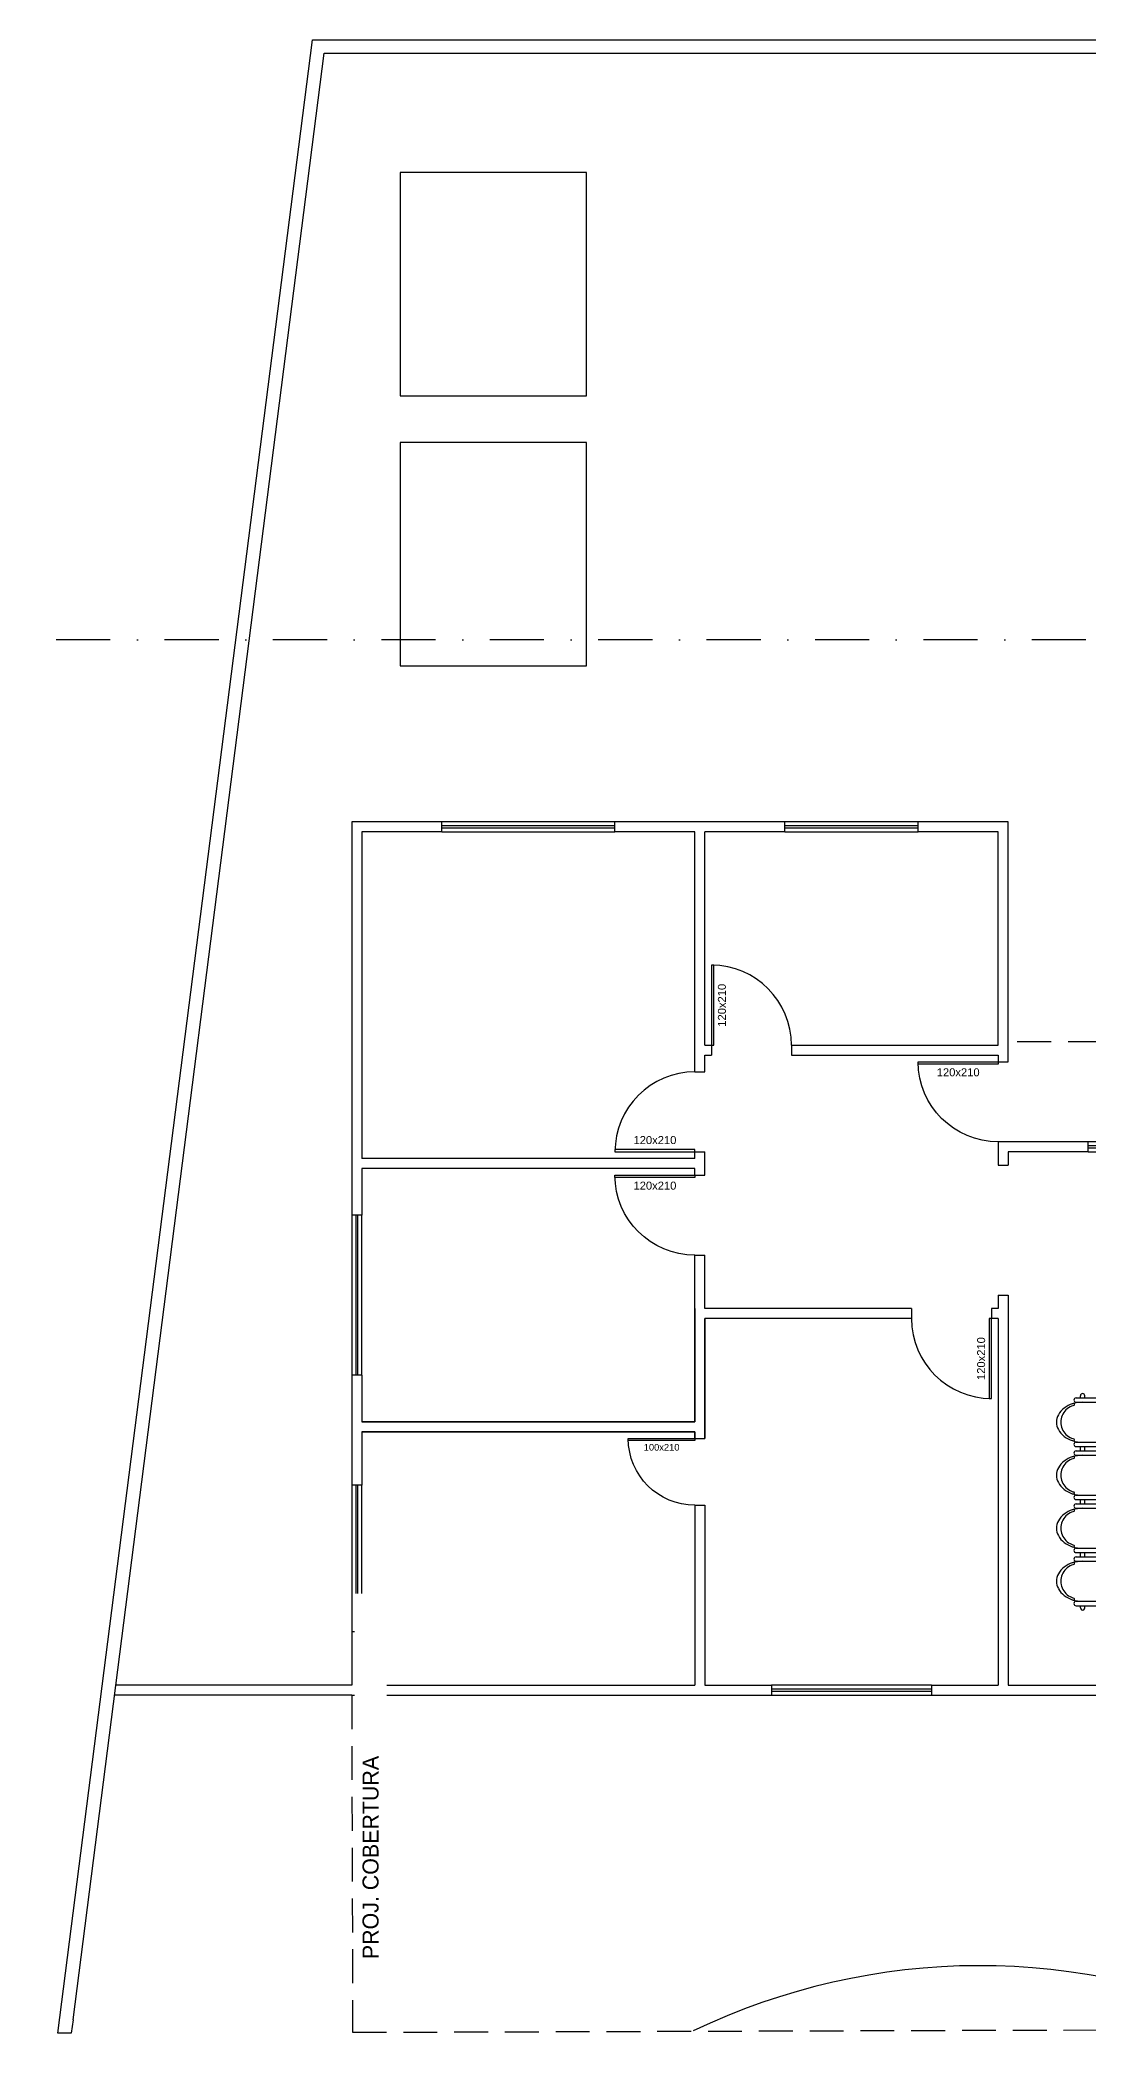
# Model space of a CAD drawing. Header units: centimetres. Extents: x 0 to 1084401, y -139216 to 99734.
# Drawn here: x 900512 to 902085, y 9702 to 12691 of the extents above; entities that cross this region are included whole.
import ezdxf
from ezdxf.enums import TextEntityAlignment as Align

# ---------------------------------------------------------------- set-up
doc = ezdxf.new("R2010")
doc.units = ezdxf.units.CM
doc.header["$LTSCALE"] = 4
doc.linetypes.add('DASHDOT', pattern=[25.4, 12.7, -6.35, 0, -6.35])
doc.linetypes.add('HIDDENX2', pattern=[19.05, 12.7, -6.35])
for name, color, linetype in [('0.1', 1, 'Continuous'), ('0.2', 2, 'Continuous'), ('0.4', 4, 'Continuous'), ('0.6', 6, 'Continuous'), ('02-CONT', 2, 'Continuous'), ('B-CORTE', 4, 'DASHDOT'), ('C-TEXTO-02', 2, 'Continuous')]:
    doc.layers.add(name, color=color, linetype=linetype)
doc.styles.add('2mm 1-50', font='arial.ttf', dxfattribs={"height": 0.1})
doc.styles.add('Símbolos', font='ERASLGHT.TTF')

# ---------------------------------------------------------------- blocks, each defined once
blk = doc.blocks.new('1_00e')
blk.add_lwpolyline([(-28.4, -52.3), (-25.4, -52.3), (-25.4, 47.7), (-28.4, 47.7)], close=True)
at = {"color": 1}
blk.add_arc((-28.4, -52.3), 100, 0, 90, dxfattribs=at)
blk = doc.blocks.new('Cadeira espera 01')
for p, q in [((-243.9, -33), (-243.9, -8)), ((-238.9, -33), (-238.9, -5.5)), ((-233.9, -0.5), (-197.8, -0.5)), ((-192.8, -33), (-192.8, -5.5)), ((-187.8, -33), (-187.8, -8)), ((-187.8, -33), (-187.8, -8)), ((-187.8, -33), (-187.8, -8)), ((-182.8, -33), (-182.8, -8)), ((-177.8, -33), (-177.8, -5.5)), ((-172.8, -0.5), (-136.7, -0.5)), ((-131.7, -33), (-131.7, -5.5)), ((-126.7, -33), (-126.7, -8)), ((-126.7, -33), (-126.7, -8)), ((-121.7, -33), (-121.7, -8)), ((-116.7, -33), (-116.7, -5.5)), ((-111.7, -0.5), (-75.6, -0.5)), ((-70.6, -33), (-70.6, -5.5)), ((-65.6, -33), (-65.6, -8)), ((-65.6, -33), (-65.6, -8)), ((-60.6, -33), (-60.6, -8)), ((-55.6, -33), (-55.6, -5.5)), ((-50.6, -0.5), (-14.5, -0.5)), ((-50.6, -0.5), (-14.5, -0.5)), ((-9.5, -33), (-9.5, -5.5)), ((-4.5, -33), (-4.5, -8)), ((-243.9, -23), (-246.4, -23)), ((-243.9, -28), (-246.4, -28)), ((-182.8, -23), (-187.8, -23)), ((-182.8, -28), (-187.8, -28)), ((-121.7, -23), (-126.7, -23)), ((-121.7, -28), (-126.7, -28)), ((-60.6, -23), (-65.6, -23)), ((-60.6, -28), (-65.6, -28)), ((-2, -23), (-4.5, -23)), ((-2, -28), (-4.5, -28))]:
    blk.add_line(p, q)
for centre, radius, start, end in [((-241.4, -8), 2.5, 0, 180), ((-233.9, -5.5), 5, 90, 180), ((-197.8, -5.5), 5, 0, 90), ((-190.3, -8), 2.5, 0, 180), ((-180.3, -8), 2.5, 0, 180), ((-172.8, -5.5), 5, 90, 180), ((-136.7, -5.5), 5, 0, 90), ((-129.2, -8), 2.5, 0, 180), ((-119.2, -8), 2.5, 0, 180), ((-111.7, -5.5), 5, 90, 180), ((-75.6, -5.5), 5, 0, 90), ((-68.1, -8), 2.5, 0, 180), ((-58.1, -8), 2.5, 0, 180), ((-50.6, -5.5), 5, 90, 180), ((-14.5, -5.5), 5, 0, 90), ((-7, -8), 2.5, 0, 180), ((-246.4, -25.5), 2.5, 90, 270), ((-241.4, -33), 2.5, 180, 0), ((-200, -25.5), 38.9, 180, 197.6531), ((-236.3, -36), 1.14, 15, 197.1871), ((-207.8, -28), 30.8, 197.6531, 217.5349), ((-215.9, -30.5), 20, 195, 202.5), ((-215.9, -30.5), 20, 202.5, 225), ((-215.9, -30.5), 20, 225, 247.5), ((-215.9, -30.5), 20, 292.5, 315), ((-215.9, -30.5), 20, 315, 337.5), ((-224, -28), 30.8, 322.4651, 342.3469), ((-215.9, -30.5), 20, 337.5, 345), ((-195.4, -36), 1.14, 342.8129, 165), ((-231.7, -25.5), 38.9, 342.3469, 0), ((-190.3, -33), 2.5, 180, 0), ((-180.3, -33), 2.5, 180, 0), ((-138.9, -25.5), 38.9, 180, 197.6531), ((-175.2, -36), 1.14, 15, 197.1871), ((-146.7, -28), 30.8, 197.6531, 217.5349), ((-154.8, -30.5), 20, 195, 202.5), ((-154.8, -30.5), 20, 202.5, 225), ((-154.8, -30.5), 20, 225, 247.5), ((-154.8, -30.5), 20, 292.5, 315), ((-154.8, -30.5), 20, 315, 337.5), ((-162.9, -28), 30.8, 322.4651, 342.3469), ((-154.8, -30.5), 20, 337.5, 345), ((-134.3, -36), 1.14, 342.8129, 165), ((-170.6, -25.5), 38.9, 342.3469, 0), ((-129.2, -33), 2.5, 180, 0), ((-119.2, -33), 2.5, 180, 0), ((-77.8, -25.5), 38.9, 180, 197.6531), ((-114.1, -36), 1.14, 15, 197.1871), ((-85.6, -28), 30.8, 197.6531, 217.5349), ((-93.7, -30.5), 20, 195, 202.5), ((-93.7, -30.5), 20, 202.5, 225), ((-93.7, -30.5), 20, 225, 247.5), ((-93.7, -30.5), 20, 292.5, 315), ((-93.7, -30.5), 20, 315, 337.5), ((-101.8, -28), 30.8, 322.4651, 342.3469), ((-93.7, -30.5), 20, 337.5, 345), ((-73.2, -36), 1.14, 342.8129, 165), ((-109.5, -25.5), 38.9, 342.3469, 0), ((-68.1, -33), 2.5, 180, 0), ((-58.1, -33), 2.5, 180, 0), ((-16.7, -25.5), 38.9, 180, 197.6531), ((-53, -36), 1.14, 15, 197.1871), ((-24.5, -28), 30.8, 197.6531, 217.5349), ((-32.6, -30.5), 20, 195, 202.5), ((-32.6, -30.5), 20, 202.5, 225), ((-32.6, -30.5), 20, 225, 247.5), ((-32.6, -30.5), 20, 292.5, 315), ((-32.6, -30.5), 20, 315, 337.5), ((-40.7, -28), 30.8, 322.4651, 342.3469), ((-32.6, -30.5), 20, 337.5, 345), ((-12.1, -36), 1.14, 342.8129, 165), ((-48.4, -25.5), 38.9, 342.3469, 0), ((-7, -33), 2.5, 180, 0), ((-2, -25.5), 2.5, 270, 90), ((-212.7, -31.8), 24.5, 217.5349, 241.6694), ((-215.9, -37.7), 17.9, 241.6694, 270), ((-215.9, -30.5), 20, 247.5, 270), ((-215.9, -30.5), 20, 270, 292.5), ((-215.9, -37.7), 17.9, 270, 298.3306), ((-219, -31.8), 24.5, 298.3306, 322.4651), ((-151.6, -31.8), 24.5, 217.5349, 241.6694), ((-154.8, -37.7), 17.9, 241.6694, 270), ((-154.8, -30.5), 20, 247.5, 270), ((-154.8, -30.5), 20, 270, 292.5), ((-154.8, -37.7), 17.9, 270, 298.3306), ((-157.9, -31.8), 24.5, 298.3306, 322.4651), ((-90.5, -31.8), 24.5, 217.5349, 241.6694), ((-93.7, -37.7), 17.9, 241.6694, 270), ((-93.7, -30.5), 20, 247.5, 270), ((-93.7, -30.5), 20, 270, 292.5), ((-93.7, -37.7), 17.9, 270, 298.3306), ((-96.8, -31.8), 24.5, 298.3306, 322.4651), ((-29.4, -31.8), 24.5, 217.5349, 241.6694), ((-32.6, -37.7), 17.9, 241.6694, 270), ((-32.6, -30.5), 20, 247.5, 270), ((-32.6, -30.5), 20, 270, 292.5), ((-32.6, -37.7), 17.9, 270, 298.3306), ((-35.7, -31.8), 24.5, 298.3306, 322.4651)]:
    blk.add_arc(centre, radius, start, end)

msp = doc.modelspace()

# ---------------------------------------------------------------- linework, layer by layer
at = {"layer": '0.1', "linetype": 'HIDDENX2'}
for points in [[(903634.511, 10225.234), (903634.511, 10375.234), (903019.927, 10375.234), (903019.927, 11188.62), (901964.927, 11188.62)], [(900979.927, 10208.62), (900981.309, 9703.136), (903059.901, 9709.939)]]:
    msp.add_lwpolyline(points, dxfattribs=at)
at = {"layer": '0.1'}
msp.add_arc((901922.169, 8810.126), 992.987, 64.664727, 115.648534, dxfattribs=at)
at = {"layer": '0.2'}
for p, q in [((901374.927, 11518.62), (901114.927, 11518.62)), ((901374.927, 11512.62), (901114.927, 11512.62)), ((901829.927, 11518.62), (901629.927, 11518.62)), ((901829.927, 11512.62), (901629.927, 11512.62)), ((901114.927, 11509.62), (901374.927, 11509.62)), ((901114.927, 11503.62), (901374.927, 11503.62)), ((901629.927, 11509.62), (901829.927, 11509.62)), ((901629.927, 11503.62), (901829.927, 11503.62)), ((902324.927, 11038.62), (902084.927, 11038.62)), ((902324.927, 11032.62), (902084.927, 11032.62)), ((902084.927, 11029.62), (902324.927, 11029.62)), ((902084.927, 11023.62), (902324.927, 11023.62)), ((900979.927, 10928.62), (900979.927, 10688.62)), ((900985.927, 10928.62), (900985.927, 10688.62)), ((900988.927, 10688.62), (900988.927, 10928.62)), ((900994.927, 10688.62), (900994.927, 10928.62)), ((900979.927, 10523.62), (900979.927, 10303.62)), ((900985.927, 10523.62), (900985.927, 10303.62)), ((900988.927, 10303.62), (900988.927, 10523.62)), ((900994.927, 10303.62), (900994.927, 10523.62)), ((901849.927, 10223.62), (901609.927, 10223.62)), ((901849.927, 10217.62), (901609.927, 10217.62)), ((901609.927, 10214.62), (901849.927, 10214.62)), ((901609.927, 10208.62), (901849.927, 10208.62))]:
    msp.add_line(p, q, dxfattribs=at)
for points in [[(901052.419, 12157.757), (901332.419, 12157.757), (901332.419, 12492.757), (901052.419, 12492.757)], [(901052.419, 11752.727), (901332.419, 11752.727), (901332.419, 12087.727), (901052.419, 12087.727)]]:
    msp.add_lwpolyline(points, close=True, dxfattribs=at)
at = {"layer": '0.4'}
msp.add_line((900561.902, 9721.989), (900558.779, 9701.981), dxfattribs=at)
for points in [[(900558.779, 9701.981), (900539.177, 9701.927), (900921.063, 12691.477), (913921.503, 12691.477), (913083.573, 10275.21)], [(900561.902, 9721.989), (900938.67, 12671.477), (913893.398, 12671.477), (913069.34, 10295.21)]]:
    msp.add_lwpolyline(points, dxfattribs=at)
at = {"layer": '0.6'}
for p, q in [((901114.927, 11503.62), (901114.927, 11518.62)), ((901374.927, 11503.62), (901374.927, 11518.62)), ((901629.927, 11503.62), (901629.927, 11518.62)), ((901829.927, 11503.62), (901829.927, 11518.62)), ((901519.927, 11183.62), (901519.927, 11168.62)), ((901639.927, 11183.62), (901639.927, 11168.62)), ((901949.927, 11168.62), (901949.927, 11158.62)), ((901949.927, 11158.62), (901964.927, 11158.62)), ((901964.927, 11158.62), (901964.927, 11168.62)), ((901494.927, 11143.62), (901509.927, 11143.62)), ((902084.927, 11023.62), (902084.927, 11038.62)), ((901494.927, 11023.62), (901509.927, 11023.62)), ((901949.927, 11003.62), (901964.927, 11003.62)), ((901494.927, 10988.62), (901509.927, 10988.62)), ((900994.927, 10928.62), (900979.927, 10928.62)), ((901494.927, 10868.62), (901509.927, 10868.62)), ((901949.927, 10808.62), (901964.927, 10808.62)), ((901819.927, 10788.62), (901819.927, 10773.62)), ((901939.927, 10788.62), (901939.927, 10773.62)), ((900994.927, 10688.62), (900979.927, 10688.62)), ((901494.927, 10593.62), (901509.927, 10593.62)), ((900994.927, 10523.62), (900979.927, 10523.62)), ((901494.927, 10493.62), (901509.927, 10493.62)), ((900994.927, 10303.62), (900979.927, 10303.62)), ((900979.927, 10208.62), (900624.064, 10208.62)), ((900979.927, 10223.62), (900625.981, 10223.62)), ((901609.927, 10223.62), (901609.927, 10208.62)), ((901849.927, 10223.62), (901849.927, 10208.62))]:
    msp.add_line(p, q, dxfattribs=at)
for points in [[(901114.927, 11518.62), (900979.927, 11518.62), (900979.927, 10998.62)], [(901509.927, 11518.62), (901374.927, 11518.62)], [(901629.927, 11518.62), (901494.927, 11518.62)], [(901964.927, 11168.62), (901964.927, 11518.62), (901829.927, 11518.62)], [(901114.927, 11503.62), (900994.927, 11503.62), (900994.927, 11013.62)], [(901494.927, 11143.62), (901494.927, 11503.62), (901374.927, 11503.62)], [(901509.927, 11183.62), (901509.927, 11503.62)], [(901629.927, 11503.62), (901509.927, 11503.62)], [(901639.927, 11183.62), (901949.927, 11183.62), (901949.927, 11503.62), (901829.927, 11503.62)], [(901509.927, 11183.62), (901519.927, 11183.62)], [(901509.927, 11143.62), (901509.927, 11168.62)], [(901509.927, 11168.62), (901519.927, 11168.62)], [(901639.927, 11168.62), (901949.927, 11168.62)], [(902084.927, 11038.62), (901949.927, 11038.62), (901949.927, 11003.62)], [(900979.927, 11013.62), (900979.927, 10928.62)], [(901494.927, 11013.62), (900994.927, 11013.62)], [(901494.927, 11013.62), (901494.927, 11023.62)], [(901509.927, 10998.62), (901509.927, 11023.62)], [(901509.927, 10988.62), (901509.927, 11013.62)], [(902084.927, 11023.62), (901964.927, 11023.62), (901964.927, 11003.62)], [(901494.927, 10988.62), (901494.927, 10998.62), (900994.927, 10998.62), (900994.927, 10928.62)], [(900994.927, 10688.62), (900994.927, 10618.62), (901494.927, 10618.62), (901494.927, 10868.62)], [(901509.927, 10788.62), (901509.927, 10868.62)], [(901949.927, 10808.62), (901949.927, 10788.62)], [(901964.927, 10808.62), (901964.927, 10223.62), (902209.927, 10223.62)], [(901494.927, 10788.62), (901494.927, 10618.62)], [(901819.927, 10788.62), (901509.927, 10788.62)], [(901819.927, 10773.62), (901509.927, 10773.62), (901509.927, 10593.62)], [(901509.927, 10603.62), (901509.927, 10773.62)], [(901949.927, 10788.62), (901939.927, 10788.62)], [(901949.927, 10773.62), (901939.927, 10773.62)], [(901949.927, 10773.62), (901949.927, 10223.62)], [(900979.927, 10688.62), (900979.927, 10603.62)], [(900979.927, 10618.62), (900979.927, 10523.62)], [(901494.927, 10618.62), (900994.927, 10618.62)], [(901509.927, 10593.62), (901509.927, 10618.62)], [(901494.927, 10593.62), (901494.927, 10603.62), (900994.927, 10603.62), (900994.927, 10523.62)], [(900994.927, 10603.62), (901494.927, 10603.62)], [(901494.927, 10603.62), (901494.927, 10593.62)], [(901494.927, 10493.62), (901494.927, 10223.62)], [(901509.927, 10493.62), (901509.927, 10223.62), (901609.927, 10223.62)], [(900979.927, 10303.62), (900979.927, 10223.62)], [(900994.927, 10303.62), (900994.927, 10223.62), (901494.927, 10223.62)], [(900979.927, 10208.62), (901509.927, 10208.62)], [(901494.927, 10208.62), (901609.927, 10208.62)], [(901849.927, 10223.62), (901949.927, 10223.62)], [(901849.927, 10208.62), (901964.927, 10208.62)], [(901949.927, 10208.62), (902209.927, 10208.62)]]:
    msp.add_lwpolyline(points, dxfattribs=at)
at = {"layer": 'B-CORTE', "ltscale": 1.6}
msp.add_line((913793.213, 11791.695), (900484.867, 11791.695), dxfattribs=at)

# ---------------------------------------------------------------- block references
at = {"layer": '0.2', "xscale": 1.301582746914929, "yscale": 1.301582746914929, "zscale": 1.301582746914929, "rotation": 270}
msp.add_blockref('Cadeira espera 01', (902109.791, 10337.195), dxfattribs=at)
at = {"layer": '02-CONT', "xscale": 1.2, "yscale": 1.2, "zscale": 1.2}
msp.add_blockref('1_00e', (901554.014, 11246.324), dxfattribs=at)
at = {"layer": '02-CONT', "yscale": 1.2, "zscale": 1.2}
for p, xscale, rotation in [((901887.224, 11124.534), -1.2, 90), ((901432.224, 11057.707), 1.2, 89.99999999999999), ((901432.224, 10954.534), -1.2, 90), ((901905.841, 10710.917), 1.2, 180)]:
    msp.add_blockref('1_00e', p, dxfattribs=dict(at, xscale=xscale, rotation=rotation))
at = {"layer": '02-CONT', "xscale": -1, "rotation": 90}
msp.add_blockref('1_00e', (901442.675, 10565.215), dxfattribs=at)

# ---------------------------------------------------------------- texts
at = {"layer": '02-CONT', "style": '2mm 1-50'}
for p in [(901535.372, 11243.566), (901924.327, 10713.62)]:
    msp.add_text('120x210', height=12, rotation=90, dxfattribs=at).set_placement(p, align=Align.MIDDLE_CENTER)
for s, height, p in [('120x210', 12, (901889.927, 11143.02)), ('120x210', 12, (901434.927, 11041.369)), ('120x210', 12, (901434.927, 10973.02)), ('100x210', 10, (901444.927, 10580.62))]:
    msp.add_text(s, height=height, dxfattribs=at).set_placement(p, align=Align.MIDDLE_CENTER)

# ---------------------------------------------------------------- next in the draw order: texts
at = {"layer": 'C-TEXTO-02', "insert": (900996.184, 9812.863), "char_height": 24, "width": 536.35929, "attachment_point": 1, "rotation": 90, "style": 'Símbolos', "bg_fill": 2}
msp.add_mtext('PROJ. COBERTURA', dxfattribs=at)

doc.saveas('drawing.dxf')
